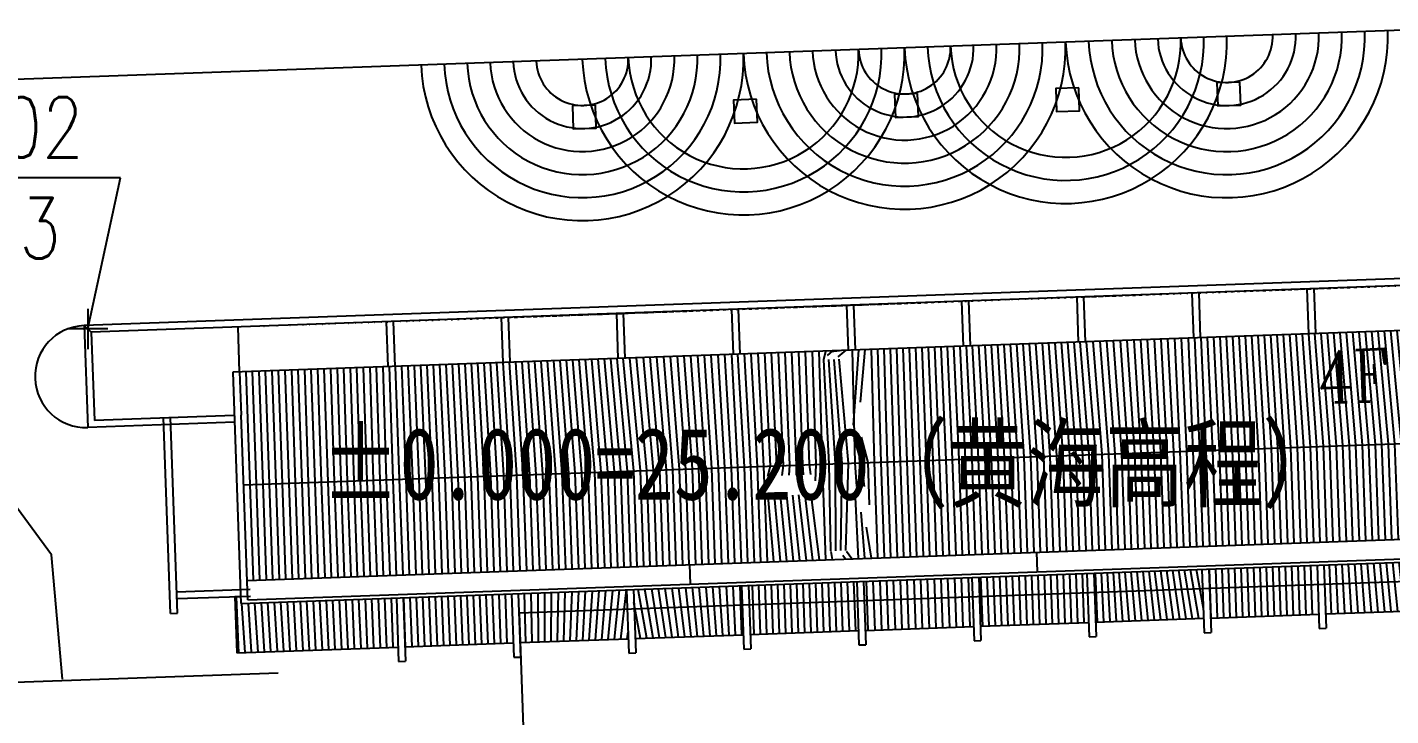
# Model space of a CAD drawing. Header units: millimetres. Extents: x 468001845 to 468595845, y 3387484553 to 3388325553.
# Drawn here: x 468385503 to 468432862, y 3388075774 to 3388099675 of the extents above; entities that cross this region are included whole.
import ezdxf
from ezdxf.enums import TextEntityAlignment as Align

# ---------------------------------------------------------------- set-up
doc = ezdxf.new("R2010")
doc.units = ezdxf.units.MM
doc.linetypes.add('10', pattern=[1, 0.5, 0.5])
for name, color, linetype in [('F-PLANT', 3, 'Continuous'), ('F-水体', 150, 'Continuous'), ('N-ROAD', 4, 'Continuous'), ('PUB_DIM', 3, 'Continuous'), ('PUB_TEXT', 7, 'Continuous'), ('TEXT', 7, 'Continuous'), ('WALL', 7, 'Continuous')]:
    doc.layers.add(name, color=color, linetype=linetype)
doc.styles.add('-黑体', font='', dxfattribs={"width": 0.8})
doc.styles.add('_DIMFONT', font='TXT.shx')
doc.styles.add('HZ1', font='COMPLEX', dxfattribs={"width": 0.7, "bigfont": 'FS64F'})
doc.styles.get('-黑体').set_extended_font_data('SimHei')
pattern_1 = [(90, (-504572.2297472954, -39367.03173875809), (-225, 1.77635683940025e-14), [])]

# ---------------------------------------------------------------- blocks, each defined once
blk = doc.blocks.new('A$C4F766E61')
h = blk.add_hatch()
h.set_pattern_fill('LINE', color=252, scale=1800, angle=90, style=0)
h.set_pattern_definition(pattern_1)
h.paths.add_polyline_path([(48619.99544239044, 9790.219284534454), (48619.99544239044, 11350.21928453445), (7459.995442390442, 11350.21928453445), (7459.995442390442, 9790.219284534454), (7459.995442390442, 8290.219284534454), (7459.995442390442, 5870.219284534454), (48619.99544239044, 5870.219285011292)])
h.paths.add_polyline_path([(15687.06685423851, 9919.862005710602, -1), (15887.06685423851, 9919.862005233765, -1)], flags=16)
h.paths.add_polyline_path([(27739.99544239044, 9490.219135284424), (28039.99544239044, 9790.219136238098), (28339.99544239044, 9490.219135284424)], flags=16)
h.paths.add_polyline_path([(27659.33615279198, 9919.862005233765, -1), (27859.33615279198, 9919.862004756927, -1)], flags=0)
h.paths.add_polyline_path([(28561.00396704674, 6752.764208316803), (29161.00396704674, 8552.764208316803), (29161.00396704674, 6752.764208316803)], flags=16)
h.paths.add_polyline_path([(43621.84286856651, 9919.862005233765, -1), (43421.84286856651, 9919.862005710602, -1)], flags=0)
h.paths.add_polyline_path([(12619.99544239044, 11350.21928501129), (7459.995442390442, 11350.21928453445), (7459.995442390442, 9790.219284534454), (12619.99544239044, 9790.219284534454)])
h.paths.add_polyline_path([(12859.99544239044, 11350.21928453445), (12619.99544239044, 11350.21928501129), (12619.99544239044, 9790.219284534454), (12859.99544239044, 9790.219284534454)])
h.paths.add_polyline_path([(16859.99544239044, 11350.21928453445), (16619.99544239044, 11350.21928501129), (16619.99544239044, 9790.219284534454), (16859.99544239044, 9790.219284057617)])
h.paths.add_polyline_path([(16619.99544239044, 11350.21928501129), (12859.99544239044, 11350.21928453445), (12859.99544239044, 9790.219284534454), (16619.99544239044, 9790.219284534454)])
h.paths.add_polyline_path([(20619.99544239044, 11350.21928405762), (16859.99544239044, 11350.21928453445), (16859.99544239044, 9790.219284057617), (20619.99544239044, 9790.219285011292)], flags=16)
h.paths.add_polyline_path([(20859.99544239044, 11350.21928453445), (20619.99544239044, 11350.21928405762), (20619.99544239044, 9790.219285011292), (20859.99544239044, 9790.219284534454)])
h.paths.add_polyline_path([(24859.99544239044, 11350.21928453445), (24619.99544239044, 11350.21928453445), (24619.99544239044, 9790.219285011292), (24859.99544239044, 9790.219284534454)], flags=16)
h.paths.add_polyline_path([(24619.99544239044, 11350.21928453445), (20859.99544239044, 11350.21928453445), (20859.99544239044, 9790.219284534454), (24619.99544239044, 9790.219285011292)], flags=16)
h.paths.add_polyline_path([(28619.99544239044, 11350.21928453445), (24859.99544239044, 11350.21928453445), (24859.99544239044, 9790.219284534454), (28619.99544239044, 9790.219284057617)], flags=16)
h.paths.add_polyline_path([(28859.99544239044, 11350.21928453445), (28619.99544239044, 11350.21928453445), (28619.99544239044, 9790.219284057617), (28859.99544239044, 9790.219285011292)], flags=16)
h.paths.add_polyline_path([(32619.99544239044, 11350.21928453445), (28859.99544239044, 11350.21928453445), (28859.99544239044, 9790.219285011292), (32619.99544239044, 9790.219284534454)])
h.paths.add_polyline_path([(32859.99544239044, 11350.21928501129), (32619.99544239044, 11350.21928453445), (32619.99544239044, 9790.219284534454), (32859.99544239044, 9790.219284534454)])
h.paths.add_polyline_path([(36859.99544239044, 11350.21928453445), (36619.99544239044, 11350.21928453445), (36619.99544239044, 9790.219284534454), (36859.99544239044, 9790.219284534454)])
h.paths.add_polyline_path([(36619.99544239044, 11350.21928453445), (32859.99544239044, 11350.21928501129), (32859.99544239044, 9790.219284534454), (36619.99544239044, 9790.219284534454)], flags=16)
h.paths.add_polyline_path([(40619.99544239044, 11350.21928453445), (36859.99544239044, 11350.21928453445), (36859.99544239044, 9790.219284534454), (40619.99544239044, 9790.219285011292)], flags=16)
h.paths.add_polyline_path([(40859.99544239044, 11350.21928405762), (40619.99544239044, 11350.21928453445), (40619.99544239044, 9790.219285011292), (40859.99544239044, 9790.219284534454)], flags=16)
h.paths.add_polyline_path([(44619.99544239044, 11350.21928501129), (40859.99544239044, 11350.21928405762), (40859.99544239044, 9790.219284534454), (44619.99544239044, 9790.219284534454)], flags=16)
h.paths.add_polyline_path([(44859.99544239044, 11350.21928453445), (44619.99544239044, 11350.21928501129), (44619.99544239044, 9790.219284534454), (44859.99544239044, 9790.219284534454)], flags=16)
h.paths.add_polyline_path([(48619.99544239044, 11350.21928453445), (44859.99544239044, 11350.21928453445), (44859.99544239044, 9790.219284534454), (48619.99544239044, 9790.219284534454)], flags=16)
h.paths.add_polyline_path([(29205.24669909477, 7318.900456428528), (29422.84669923782, 7318.900456905365), (29422.84669923782, 7702.900456905365), (29205.24669921398, 7702.900456428528)], flags=24)
h.paths.add_polyline_path([(28009.57397818565, 8964.212121486664), (29004.57397818565, 8964.212121486664), (29004.57397818565, 9414.212121486664), (28009.57397818565, 9414.212121486664)], flags=24)
h.paths.add_polyline_path([(28743.19951581955, 6342.784020423889), (28915.99951577187, 6342.784020423889), (28915.99951589108, 6726.784020900726), (28743.19951581955, 6726.784020423889)], flags=24)
h = blk.add_hatch()
h.set_pattern_fill('LINE', color=252, scale=1800, angle=90, style=0)
h.set_pattern_definition(pattern_1)
h.paths.add_polyline_path([(48619.99544239044, 5870.219285011292), (7459.995442390442, 5870.219284534454), (7459.995442390442, 2550.219284534454), (28039.99544239044, 2550.219284534454), (27739.99544239044, 2850.219284534454), (28339.99544239044, 2850.219284534454), (28039.99544239044, 2550.219284534454), (48619.99544239044, 2550.219284534454)])
h.paths.add_polyline_path([(25611.17847204208, 4828.436448574066), (25611.17847204208, 5523.877417087555), (27315.85350048542, 5523.877416610718), (27315.85350060463, 4828.436448574066)], flags=16)
h.paths.add_polyline_path([(28561.00396704674, 5047.674063205719), (29161.00396704674, 5047.674062728882), (29161.00396704674, 3247.674062728882)], flags=16)
h.paths.add_polyline_path([(28743.19951581955, 5073.654251098633), (28915.99951577187, 5073.654250621796), (28915.99951577187, 5457.654250621796), (28743.19951581955, 5457.654250621796)], flags=24)
h.paths.add_polyline_path([(29205.24669921398, 4097.537815093994), (29422.84669923782, 4097.537815093994), (29422.84669923782, 4481.537814617157), (29205.24669921398, 4481.537815570831)], flags=24)
h.paths.add_polyline_path([(25850.46749746799, 4799.279632091522), (27160.52415466309, 4799.279632091522), (27160.52415466309, 5525.908527374268), (25850.46749746799, 5525.908527374268)], flags=24)
h.paths.add_polyline_path([(28009.57397818565, 2926.226299285889), (29004.57397818565, 2926.226299285889), (29004.57397818565, 3376.226299285889), (28009.57397818565, 3376.226299285889)], flags=24)
h = blk.add_hatch()
h.set_pattern_fill('LINE', color=252, scale=1800, angle=90, style=0)
h.set_pattern_definition([(90, (-419049.3975598812, -47877.22806072235), (-225, 1.77635683940025e-14), [])])
h.paths.add_polyline_path([(12619.99544239044, 50.21928453445435), (12619.99544239044, 1750.219284534454), (7219.995442390442, 1750.219284534454), (7219.995442390442, 1990.219284534454), (7019.995442390442, 1990.219284534454), (7019.995442390442, 50.21928405761719)])
h.paths.add_polyline_path([(16619.99544239044, 50.21928453445435), (16619.99544239044, 1750.219284534454), (12859.99544239044, 1750.219284534454), (12859.99544239044, 50.2192850112915)])
h.paths.add_polyline_path([(20619.99544239044, 1750.219284534454), (16859.99544239044, 1750.219284534454), (16859.99544239044, 50.2192850112915), (20619.99544239044, 50.21928453445435)])
h.paths.add_polyline_path([(24619.99544239044, 50.2192850112915), (24619.99544239044, 1750.219284534454), (20859.99544239044, 1750.219284534454), (20859.99544239044, 50.21928405761719)])
h.paths.add_polyline_path([(28619.99544239044, 50.2192850112915), (28619.99544239044, 1750.219284534454), (24859.99544239044, 1750.219284534454), (24859.99544239044, 50.21928453445435)])
h.paths.add_polyline_path([(32859.99544239044, 50.21928453445435), (36619.99544239044, 50.21928453445435), (36619.99544239044, 1750.219284534454), (32859.99544239044, 1750.219284534454)])
h.paths.add_polyline_path([(32619.99544239044, 50.21928405761713), (32619.99544239044, 1750.219284534454), (28859.99544239044, 1750.219284534454), (28859.99544239044, 50.21928453445435)])
h.paths.add_polyline_path([(40619.99544239044, 50.21928453445435), (40619.99544239044, 1750.219284534454), (36859.99544239044, 1750.219284534454), (36859.99544239044, 50.21928453445435)])
h.paths.add_polyline_path([(44619.99544239044, 50.21928453445435), (44619.99544239044, 1750.219284534454), (40859.99544239044, 1750.219284534454), (40859.99544239044, 50.21928453445435)])
h.paths.add_polyline_path([(49059.99544239044, 50.21928453445429), (49059.99544239044, 1990.219284534454), (48859.99544239044, 1990.219284534454), (48859.99544239044, 1750.219284534454), (44859.99544239043, 1750.219284534454), (44859.99544239044, 50.2192850112915)])
for p, q in [((52159.99544239044, 11590.21928453445), (2119.995442390442, 11590.21928453445)), ((2119.995442390442, 11590.21928453445), (2119.995442390442, 8050.219284534454)), ((51919.99544239044, 11350.21928453445), (2359.995442390442, 11350.21928453445)), ((2359.995442390442, 11350.21928453445), (2359.995442390442, 8290.219284534454)), ((7459.995442390442, 9790.219284534454), (7459.995442390442, 11350.21928453445)), ((12619.99544239044, 9790.219284534454), (12619.99544239044, 11350.21928501129)), ((12859.99544239044, 9790.219284534454), (12859.99544239044, 11350.21928453445)), ((16619.99544239044, 9790.219284534454), (16619.99544239044, 11350.21928501129)), ((16859.99544239044, 9790.219284057617), (16859.99544239044, 11350.21928453445)), ((20619.99544239044, 9790.219285011292), (20619.99544239044, 11350.21928405762)), ((20859.99544239044, 9790.219284534454), (20859.99544239044, 11350.21928453445)), ((24619.99544239044, 9790.219285011292), (24619.99544239044, 11350.21928453445)), ((24859.99544239044, 9790.219284534454), (24859.99544239044, 11350.21928453445)), ((28619.99544239044, 9790.219284057617), (28619.99544239044, 11350.21928453445)), ((28859.99544239044, 9790.219285011292), (28859.99544239044, 11350.21928453445)), ((32619.99544239044, 9790.219284534454), (32619.99544239044, 11350.21928453445)), ((32859.99544239044, 9790.219284534454), (32859.99544239044, 11350.21928501129)), ((36619.99544239044, 9790.219284534454), (36619.99544239044, 11350.21928453445)), ((36859.99544239044, 9790.219284534454), (36859.99544239044, 11350.21928453445)), ((40619.99544239044, 9790.219285011292), (40619.99544239044, 11350.21928453445)), ((40859.99544239044, 9790.219284534454), (40859.99544239044, 11350.21928405762)), ((44619.99544239044, 9790.219284534454), (44619.99544239044, 11350.21928501129)), ((44859.99544239044, 9790.219284534454), (44859.99544239044, 11350.21928453445)), ((48859.99544239044, 9790.219284057617), (7219.995442390442, 9790.219285011292)), ((7219.995442390442, 9790.219285011292), (7219.995442390442, 1750.219284534454)), ((7459.995442390442, 9790.219284534454), (7459.995442390442, 8290.219284534454)), ((7219.995442390442, 8290.219284534454), (2359.995442390442, 8290.219284534454)), ((7459.995442390442, 1870.219284534454), (7459.995442390442, 8290.219284534454)), ((7219.995442390442, 8050.219285011292), (2119.995442390442, 8050.219284534454)), ((7459.995442390442, 5870.219284534454), (48619.99544239044, 5870.219285011292)), ((7459.995442390442, 2550.219284534454), (48619.99544239044, 2550.219284534454)), ((22847.03907597065, 1870.219285011292), (22847.03907597065, 2550.219284534454)), ((34909.34686291218, 1870.219285011292), (34909.34686291218, 2550.219284534454)), ((7559.995442390442, 2230.219285011292), (4999.995442390442, 2230.219285011292)), ((7559.995442390442, 1990.219285488129), (4999.995442390442, 1990.219285488129)), ((7219.995442509651, 1990.219284534454), (7019.995442390442, 1990.219284534454)), ((7019.995442390442, 1990.219284534454), (7019.995442390442, 50.21928405761719)), ((7219.995442390442, 1750.219284534454), (48859.99544239044, 1750.219284534454)), ((7459.995442390442, 1870.219284534454), (48619.99544239044, 1870.219284534454)), ((12619.99544239044, 1750.219284534454), (12619.99544239044, -449.7807154655457)), ((12859.99544239044, 1750.219284057617), (12859.99544239044, -449.7807154655457)), ((16619.99544239044, 1750.219285011292), (16619.99544239044, -449.7807154655457)), ((16859.99544239044, 1750.219284534454), (16859.99544239044, -449.7807154655457)), ((20619.99544239044, 1750.219284534454), (20619.99544239044, -449.7807154655457)), ((20859.99544239044, 1750.219284534454), (20859.99544239044, -449.7807154655457)), ((24619.99544239044, 1750.219284057617), (24619.99544239044, -449.7807149887085)), ((24859.99544239044, 1750.219285011292), (24859.99544239044, -449.7807154655457)), ((28619.99544239044, 1750.219284534454), (28619.99544239044, -449.7807154655457)), ((28859.99544239044, 1750.219284534454), (28859.99544239044, -449.7807154655457)), ((32619.99544239044, 1750.219284534454), (32619.99544239044, -449.7807154655457)), ((32859.99544239044, 1750.219284534454), (32859.99544239044, -449.7807149887085)), ((36619.99544239044, 1750.219285011292), (36619.99544239044, -449.7807154655457)), ((36859.99544239044, 1750.219284534454), (36859.99544239044, -449.7807149887085)), ((40619.99544239044, 1750.219284534454), (40619.99544239044, -449.7807154655457)), ((40859.99544239044, 1750.219284534454), (40859.99544239044, -449.7807159423828)), ((44619.99544239044, 1750.219284534454), (44619.99544239044, -449.7807149887085)), ((44859.99544239044, 1750.219284057617), (44859.99544239044, -449.7807154655457)), ((7019.995442390442, 50.21928405761719), (12619.99544239044, 50.21928453445435)), ((12859.99544239044, 50.2192850112915), (16619.99544239044, 50.21928453445435)), ((16859.99544239044, 50.2192850112915), (20619.99544239044, 50.21928453445435)), ((20859.99544239044, 50.21928405761719), (24619.99544239044, 50.2192850112915)), ((24859.99544239044, 50.21928453445435), (28619.99544239044, 50.2192850112915)), ((28859.99544239044, 50.21928453445435), (32619.99544239044, 50.21928405761719)), ((32859.99544239044, 50.21928453445435), (36619.99544239044, 50.21928453445435)), ((36859.99544239044, 50.21928453445435), (40619.99544239044, 50.21928453445435)), ((40859.99544239044, 50.21928453445435), (44619.99544239044, 50.21928453445435)), ((44859.99544239044, 50.2192850112915), (49059.99544239044, 50.21928453445435)), ((12619.99544239044, -449.7807154655457), (12859.99544239044, -449.7807154655457)), ((16619.99544239044, -449.7807154655457), (16859.99544239044, -449.7807154655457)), ((20619.99544239044, -449.7807154655457), (20859.99544239044, -449.7807154655457)), ((24619.99544239044, -449.7807149887085), (24859.99544239044, -449.7807154655457)), ((28619.99544239044, -449.7807154655457), (28859.99544239044, -449.7807154655457)), ((32619.99544239044, -449.7807154655457), (32859.99544239044, -449.7807149887085)), ((36619.99544239044, -449.7807154655457), (36859.99544239044, -449.7807149887085)), ((40619.99544239044, -449.7807154655457), (40859.99544239044, -449.7807159423828)), ((44619.99544239044, -449.7807149887085), (44859.99544239044, -449.7807154655457))]:
    blk.add_line(p, q)
blk.add_arc((2119.995442390442, 9820.219285011292), 1770, 90.00000129788026, 269.9999987021197)
at = {"layer": 'WALL'}
for p, q in [((4759.995442390442, 1500.219285011292), (4759.995442390442, 8290.219285488129)), ((4999.995442390442, 1500.219285011292), (4999.995442390442, 8290.219285011292)), ((4759.995442390442, 1500.219285011292), (4999.995442390442, 1500.219285011292))]:
    blk.add_line(p, q, dxfattribs=at)
at = {"layer": 'TEXT', "linetype": '10', "style": 'HZ1', "width": 0.8}
blk.add_text('4F', height=1800, rotation=2.853679932754803e-09, dxfattribs=at).set_placement((44877.77025258541, 7369.985200881958))
blk = doc.blocks.new('_DIMZB1')
blk.add_line((0, 0), (3000, 0))
at = {"style": '_DIMFONT', "width": 0.8}
for tag, p in [('X=', (1500, 250)), ('Y=', (1500, -250))]:
    blk.add_attdef(tag, text='', height=300, dxfattribs=at).set_placement(p, align=Align.MIDDLE)

msp = doc.modelspace()

# ---------------------------------------------------------------- linework, layer by layer
msp.add_line((468387478.8789967, 3388089317.719481), (468387727.2749532, 3388089086.420002))
at = {"layer": 'F-PLANT'}
msp.add_lwpolyline([(468436032.9870637, 3388080521.522027), (468402584.2241212, 3388079329.398873), (468402584.2241212, 3388079329.398873), (468402584.2241212, 3388079329.398873), (468403251.699111, 3388060601.289595), (468403251.699111, 3388060601.289595), (468403251.699111, 3388060601.289595), (468434989.2340585, 3388061732.424111, -0.7919076194788952), (468439899.2577934, 3388061106.910783), (468442105.5425183, 3388061185.54338), (468441143.8656385, 3388088168.411603), (468439065.1854198, 3388088094.326866), (468439273.1925672, 3388082258.032406), (468435975.2864509, 3388082140.494121), (468435975.2864509, 3388082140.494121)], format="xyb", close=True, dxfattribs=at)
at = {"layer": 'F-水体'}
msp.add_lwpolyline([(468386721.6765578, 3388077038.791025), (468386342.8922955, 3388081359.932293), (468384880.4461001, 3388083357.293023), (468384794.6476964, 3388087819.176781), (468384646.1394579, 3388091986.042296), (468383387.6352715, 3388096479.32802), (468383068.7527037, 3388097786.014316)], dxfattribs=at)
at = {"layer": 'N-ROAD'}
for p, q in [((468436060.8145124, 3388099674.666042), (468380143.3785123, 3388097681.753171)), ((468394212.9788316, 3388077249.915232), (468382792.8712837, 3388076842.899444))]:
    msp.add_line(p, q, dxfattribs=at)
for points in [[(468422026.7493663, 3388097573.472221), (468421227.2569745, 3388097544.978092), (468421255.7511043, 3388096745.4857), (468422055.2434961, 3388096773.979829)], [(468427623.196109, 3388097772.93113), (468426823.7037172, 3388097744.437), (468426852.1978469, 3388096944.944608), (468427651.6902388, 3388096973.438738)], [(468405237.4091382, 3388096975.095496), (468404437.9167464, 3388096946.601366), (468404466.4108762, 3388096147.108974), (468405265.9032679, 3388096175.603104)], [(468405237.4091382, 3388096975.095496), (468404437.9167464, 3388096946.601366), (468404466.4108762, 3388096147.108974), (468405265.9032679, 3388096175.603104)], [(468410833.8558809, 3388097174.554404), (468410034.363489, 3388097146.060275), (468410062.8576189, 3388096346.567883), (468410862.3500106, 3388096375.062013)], [(468416430.3026236, 3388097374.013313), (468415630.8102317, 3388097345.519183), (468415659.3043615, 3388096546.026792), (468416458.7967533, 3388096574.520921)], [(468416430.3026236, 3388097374.013313), (468415630.8102317, 3388097345.519183), (468415659.3043615, 3388096546.026792), (468416458.7967533, 3388096574.520921)]]:
    msp.add_lwpolyline(points, close=True, dxfattribs=at)
for centre in [(468421570.0149109, 3388099158.20994), (468427166.4616534, 3388099357.668848), (468410377.1214253, 3388098759.292123), (468415973.5681681, 3388098958.751031), (468404780.6746828, 3388098559.833215)]:
    msp.add_arc(centre, 5600, 182.0411829300015, 2.041182930001534, dxfattribs=at)
at = {"layer": 'N-ROAD', "color": 145}
for centre, radius in [((468421570.0149109, 3388099158.20994), 4800), ((468421570.0149109, 3388099158.20994), 4000), ((468427166.4616534, 3388099357.668848), 4800), ((468427166.4616534, 3388099357.668848), 4000), ((468427166.4616534, 3388099357.668848), 3200), ((468427166.4616534, 3388099357.668848), 2400), ((468427166.4616534, 3388099357.668848), 1600), ((468410377.1214253, 3388098759.292123), 4800), ((468410377.1214253, 3388098759.292123), 4000), ((468415973.5681681, 3388098958.751031), 4800), ((468415973.5681681, 3388098958.751031), 4000), ((468415973.5681681, 3388098958.751031), 3200), ((468415973.5681681, 3388098958.751031), 2400), ((468415973.5681681, 3388098958.751031), 1600), ((468404780.6746828, 3388098559.833215), 4800), ((468404780.6746828, 3388098559.833215), 4000), ((468404780.6746828, 3388098559.833215), 3200), ((468404780.6746828, 3388098559.833215), 2400), ((468404780.6746828, 3388098559.833215), 1600)]:
    msp.add_arc(centre, radius, 182.0411829300015, 2.041182930001534, dxfattribs=at)
at = {"layer": 'PUB_DIM'}
for p, q in [((468387603.076975, 3388089202.069742), (468388744.3331803, 3388094452.069742)), ((468387603.076975, 3388089902.069742), (468387603.076975, 3388088502.069742)), ((468388303.076975, 3388089202.069742), (468386903.076975, 3388089202.069742))]:
    msp.add_line(p, q, dxfattribs=at)

# ---------------------------------------------------------------- block references
at = {"rotation": 2.041173451459494}
msp.add_blockref('A$C4F766E61', (468385773.045228, 3388077659.345028), dxfattribs=at)
at = {"layer": 'PUB_DIM'}
ref = msp.add_blockref('_DIMZB1', (468388744.3331803, 3388094452.069742), dxfattribs=dict(at, xscale=7, yscale=7, zscale=7, rotation=180))
ref.add_attrib('X=', 'Y=468387.603', dxfattribs={"layer": '0', "height": 2100, "style": '_DIMFONT', "width": 0.8}).set_placement((468378244.3331803, 3388092702.069742), align=Align.MIDDLE)
ref.add_attrib('Y=', 'X=3388089.202', dxfattribs={"layer": '0', "height": 2100, "style": '_DIMFONT', "width": 0.8}).set_placement((468378244.3331803, 3388096202.069742), align=Align.MIDDLE)

# ---------------------------------------------------------------- texts
at = {"layer": 'PUB_TEXT', "style": '-黑体', "width": 0.8}
msp.add_text('%%p0.000=25.200（黄海高程）', height=2500, dxfattribs=at).set_placement((468395714.9790885, 3388083273.098249))

doc.saveas('drawing.dxf')
